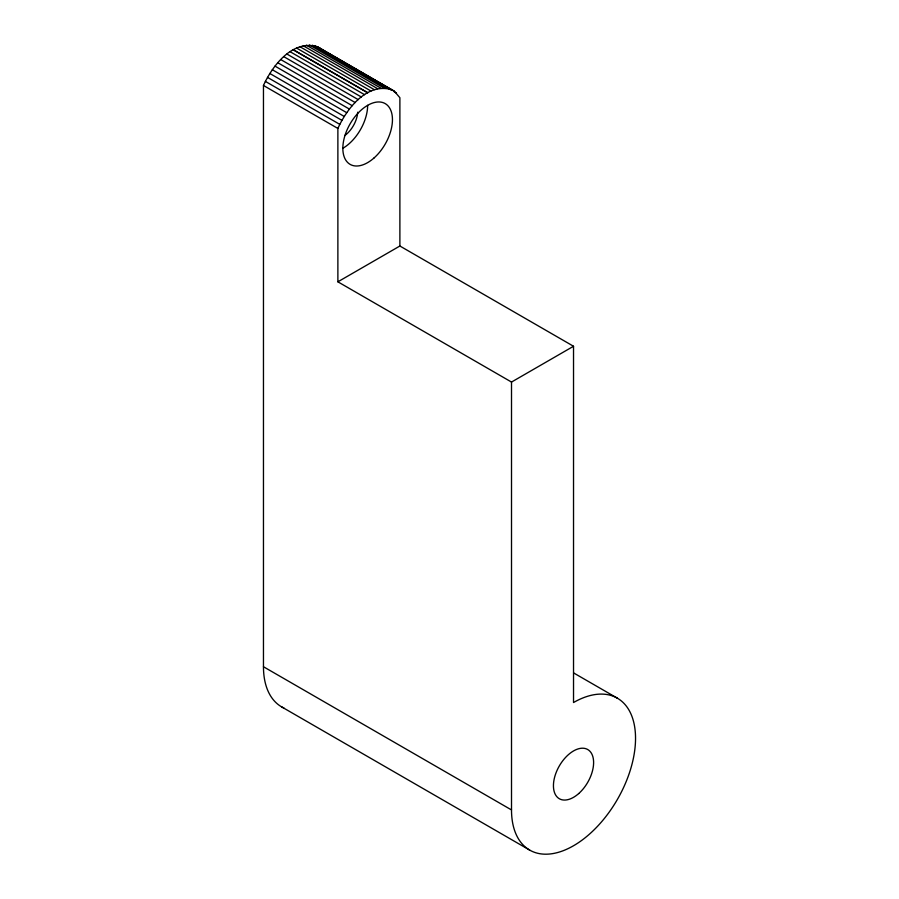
<?xml version="1.0" encoding="UTF-8"?>
<svg xmlns="http://www.w3.org/2000/svg" width="899" height="899" viewBox="0 0 899 899"><rect width="100%" height="100%" fill="white"/><g stroke="black" fill="none" stroke-linecap="round" stroke-linejoin="round"><path stroke-width="1.35" d="M263.463 85.472C272.543 65.481 292.692 39.196 317.605 46.849L394.358 91.237L399.886 97.721L399.886 246.011L573.528 346.261L573.528 702.535A87.697 50.636 -60 0 1 635.537 738.337A87.697 50.636 -60 0 1 573.528 845.745A87.697 50.636 -60 0 1 511.509 809.943L263.463 666.732L263.463 85.472L337.878 128.445L337.878 281.814L511.509 382.064L573.528 346.261M337.878 128.445C346.958 108.442 367.107 82.157 392.02 89.821M337.878 281.814L399.886 246.011M317.605 46.849L394.358 91.237M315.055 45.815L389.469 88.776M325.652 52.164L334.057 57.008M336.451 58.401L344.856 63.245M347.25 64.638L354.453 68.796M356.858 70.178L365.264 75.033M367.657 76.415L370.062 77.797M372.456 79.191L376.063 81.27M378.457 82.652L380.861 84.034M383.266 85.427L391.661 90.271M394.065 91.664L396.47 93.046M312.313 45.186L386.727 88.147M309.391 44.95L383.806 87.911M306.334 45.13L380.749 88.091M303.165 45.703L377.58 88.664M299.895 46.692L374.31 89.653M296.58 48.063L370.995 91.024M293.366 49.726L367.781 92.698M293.231 49.816L367.646 92.777M290.163 51.737L364.578 94.698M286.972 54.064L361.387 97.025M283.837 56.682L358.252 99.643M280.78 59.581L355.195 102.542M277.825 62.739L352.239 105.7M274.993 66.121L349.408 109.094M272.307 69.717L346.722 112.678M269.79 73.471L344.205 116.432M267.475 77.37L341.89 120.342M265.351 81.382L339.766 124.354M573.596 672.913L617.377 698.186M281.623 706.872L529.68 850.083M319.943 48.276L322.056 50.086M511.509 382.064L511.509 809.943M283.972 708.086A87.697 50.636 -60 0 1 263.463 666.732M357.69 112.206A21.048 12.148 -60 0 1 344.778 135.58M367.646 105.34A35.083 20.25 -60 0 1 342.834 148.301M578.72 793.547A28.42 16.407 -60 0 0 587.732 749.53A28.42 16.407 -60 0 0 554.121 779.332A28.42 16.407 -60 0 0 578.72 793.547M374.063 157.943A35.083 20.25 -60 0 0 385.188 103.599A35.083 20.25 -60 0 0 343.688 140.401A35.083 20.25 -60 0 0 374.063 157.943"/></g></svg>
